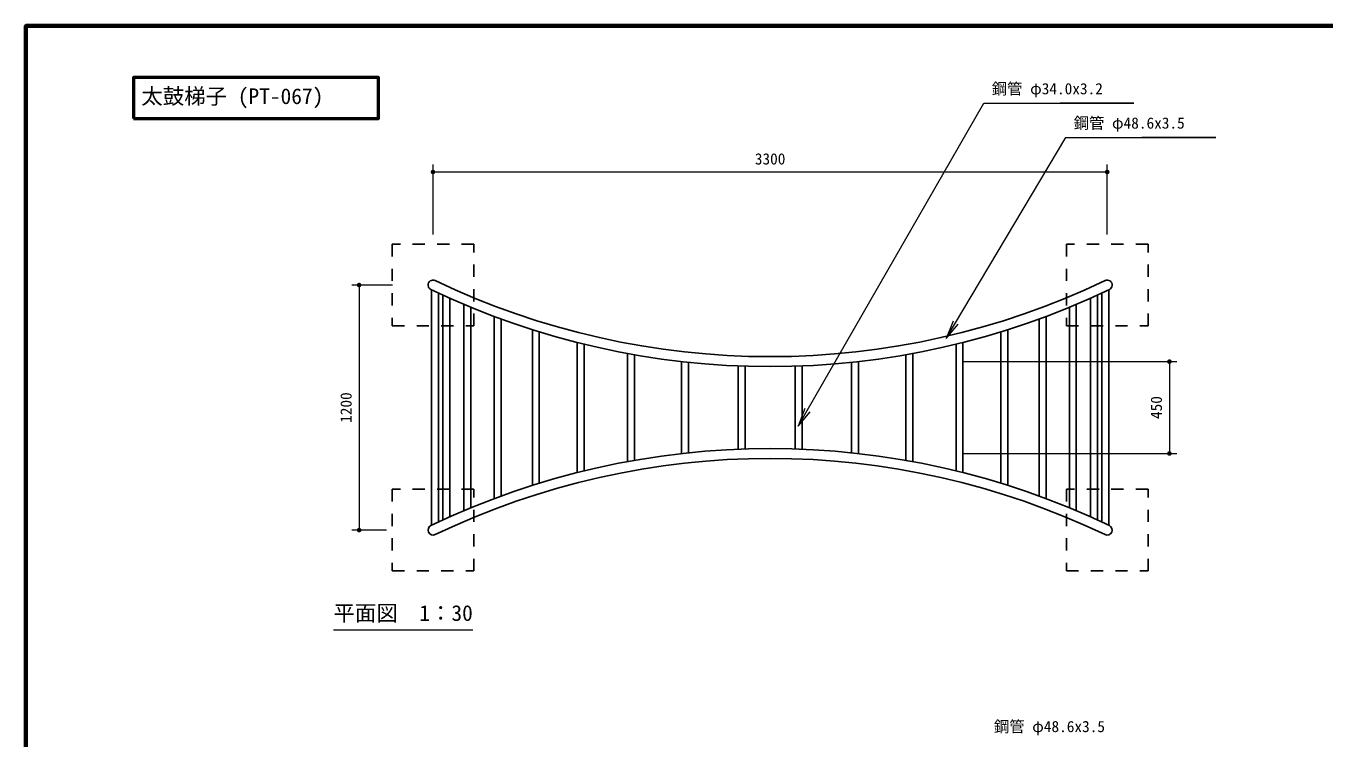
# Model space of a CAD drawing. Units: millimetres at full size, sheet at 1:30. Extents: x 450 to 12150, y 450 to 8460.
# Drawn here: x 450 to 6804, y 4973 to 8460 of the extents above; entities that cross this region are included whole.
import ezdxf
from ezdxf.enums import TextEntityAlignment as Align

# ---------------------------------------------------------------- set-up
doc = ezdxf.new("R2010")
doc.units = ezdxf.units.MM
doc.header["$LTSCALE"] = 30
doc.linetypes.add('USER1', pattern=[4, 2, -2])
for name, color, linetype, lineweight in [('D-STR-DIM\u3000寸法線、寸法値', 7, 'Continuous', 13), ('D-STR-HTXT\u3000旗上げ', 7, 'Continuous', 13), ('D-STR-TXT\u3000文字列', 7, 'Continuous', 13), ('D-STR\u3000構造物外形線', 1, 'Continuous', 25), ('D-TTL', 7, 'Continuous', 70), ('D-TTL-FRAM\u3000タイトル枠、凡例図枠', 2, 'Continuous', 50)]:
    doc.layers.add(name, color=color, linetype=linetype, lineweight=lineweight)
doc.layers.add('D-TTL-TXT\u3000文字列', color=7, linetype='Continuous')
doc.styles.add('ＭＳ ゴシック', font='')
doc.styles.get('ＭＳ ゴシック').set_extended_font_data('MS Gothic')

# ---------------------------------------------------------------- blocks, each defined once
blk = doc.blocks.new('filled_dot')
at = {"color": 0, "linetype": 'Continuous', "lineweight": -2, "const_width": 1.25}
blk.add_lwpolyline([(-0.625, 0, 1), (0.625, 0, 1)], format="xyb", close=True, dxfattribs=at)
blk = doc.blocks.new('open_arrow')
at = {"color": 0, "linetype": 'Continuous', "lineweight": -2}
blk.add_lwpolyline([(7.5, 1.25), (0, 0), (7.5, -1.25)], dxfattribs=at)

msp = doc.modelspace()

# ---------------------------------------------------------------- linework, layer by layer
at = {"layer": 'D-STR-DIM\u3000寸法線、寸法値'}
for p, q in [((2442.45, 7439.26), (2442.45, 7780.85)), ((5742.45, 7439.26), (5742.45, 7780.85)), ((2442.45, 7744.85), (5742.45, 7744.85)), ((2244.45, 7191.26), (2044.8, 7191.26)), ((2080.8, 7191.26), (2080.8, 5991.26)), ((5036.35, 6816.26), (6082.77, 6816.26)), ((6046.77, 6816.26), (6046.77, 6366.26)), ((5036.35, 6366.26), (6082.77, 6366.26)), ((2214.45, 5991.26), (2044.8, 5991.26))]:
    msp.add_line(p, q, dxfattribs=at)
at = {"layer": 'D-STR-HTXT\u3000旗上げ'}
for points in [[(4230.33, 6500.41), (5138.99, 8082.09), (5150.99, 8082.09), (5873.02, 8082.09), (5512, 8082.09)], [(4954.82, 6929.7), (5539.69, 7914.02), (5551.69, 7914.02), (6273.34, 7914.02), (5912.51, 7914.02)]]:
    msp.add_lwpolyline(points, dxfattribs=at)
at = {"layer": 'D-STR-TXT\u3000文字列'}
msp.add_line((1954.68, 5502.58), (2637.18, 5502.58), dxfattribs=at)
at = {"layer": 'D-STR\u3000構造物外形線'}
for p, q in [((2434.74, 6014.51), (2434.74, 7168.01)), ((2468.72, 6030.56), (2468.72, 7151.96)), ((2490.25, 6040.52), (2490.25, 7142)), ((2524.25, 6055.92), (2524.25, 7126.6)), ((5660.66, 6055.92), (5660.66, 7126.6)), ((5694.66, 6040.52), (5694.66, 7142)), ((5716.19, 6030.56), (5716.19, 7151.96)), ((5750.17, 6014.51), (5750.17, 7168.01)), ((2593.82, 6086.2), (2593.82, 7096.31)), ((2627.82, 6100.42), (2627.82, 7082.1)), ((5557.09, 6100.42), (5557.09, 7082.1)), ((5591.09, 6086.2), (5591.09, 7096.31)), ((2741.67, 6145.26), (2741.67, 7037.26)), ((2775.67, 6157.84), (2775.67, 7024.67)), ((5409.24, 6157.84), (5409.24, 7024.67)), ((5443.24, 6145.26), (5443.24, 7037.26)), ((2928.63, 6210.03), (2928.63, 6972.48)), ((2962.63, 6220.67), (2962.63, 6961.85)), ((5222.28, 6220.67), (5222.28, 6961.85)), ((5256.28, 6210.03), (5256.28, 6972.48)), ((3148.53, 6272.79), (3148.53, 6909.72)), ((3182.53, 6281.25), (3182.53, 6901.27)), ((5002.38, 6281.25), (5002.38, 6901.27)), ((5036.38, 6272.79), (5036.38, 6909.72)), ((3394.53, 6326.63), (3394.53, 6855.88)), ((3428.53, 6332.76), (3428.53, 6849.76)), ((3659.37, 6366.07), (3659.37, 6816.45)), ((3693.37, 6369.77), (3693.37, 6812.74)), ((4491.54, 6369.77), (4491.54, 6812.74)), ((4525.54, 6366.07), (4525.54, 6816.45)), ((4756.38, 6332.76), (4756.38, 6849.76)), ((4790.38, 6326.63), (4790.38, 6855.88)), ((3935.57, 6387.35), (3935.57, 6795.16)), ((3969.57, 6388.59), (3969.57, 6793.92)), ((4215.34, 6388.59), (4215.34, 6793.92)), ((4249.34, 6387.35), (4249.34, 6795.16))]:
    msp.add_line(p, q, dxfattribs=at)
at = {"layer": 'D-STR\u3000構造物外形線', "linetype": 'USER1'}
for points in [[(2642.45, 7391.26), (2242.45, 7391.26), (2242.45, 6991.26), (2642.45, 6991.26)], [(5942.45, 7391.26), (5542.45, 7391.26), (5542.45, 6991.26), (5942.45, 6991.26)], [(2642.45, 6191.26), (2242.45, 6191.26), (2242.45, 5791.26), (2642.45, 5791.26)], [(5942.45, 6191.26), (5542.45, 6191.26), (5542.45, 5791.26), (5942.45, 5791.26)]]:
    msp.add_lwpolyline(points, close=True, dxfattribs=at)
at = {"layer": 'D-STR\u3000構造物外形線'}
for centre, radius, start, end in [((2442.45, 7191.26), 24.3, 64.39147, 244.39147), ((4092.45, 10633.76), 3793.2, 244.39147, 295.60853), ((5742.45, 7191.26), 24.3, 295.60853, 115.60853), ((4092.45, 10633.76), 3841.8, 244.39147, 295.60853), ((4092.45, 2548.76), 3841.8, 64.39147, 115.60853), ((4092.45, 2548.76), 3793.2, 64.39147, 115.60853), ((2442.45, 5991.26), 24.3, 115.60853, 295.60853), ((5742.45, 5991.26), 24.3, 244.39147, 64.39147)]:
    msp.add_arc(centre, radius, start, end, dxfattribs=at)
at = {"layer": 'D-TTL'}
msp.add_lwpolyline([(450, 450), (450, 8460), (12150, 8460), (12150, 450)], close=True, dxfattribs=at)
at = {"layer": 'D-TTL-FRAM\u3000タイトル枠、凡例図枠'}
msp.add_lwpolyline([(976.01, 8006.75), (2176.01, 8006.75), (2176.01, 8206.75), (976.01, 8206.75)], close=True, dxfattribs=at)

# ---------------------------------------------------------------- block references
at = {"layer": 'D-STR-DIM\u3000寸法線、寸法値', "xscale": 9, "yscale": 9}
msp.add_blockref('filled_dot', (2442.45, 7744.85), dxfattribs=at)
for p, rotation in [((5742.45, 7744.85), 180), ((2080.8, 7191.26), 270), ((6046.77, 6816.26), 270), ((6046.77, 6366.26), 90), ((2080.8, 5991.26), 90)]:
    msp.add_blockref('filled_dot', p, dxfattribs=dict(at, rotation=rotation))
at = {"layer": 'D-STR-HTXT\u3000旗上げ', "xscale": 12, "yscale": 12}
for p, rotation in [((4954.82, 6929.7), 59.3), ((4230.33, 6500.41), 60.1)]:
    msp.add_blockref('open_arrow', p, dxfattribs=dict(at, rotation=rotation))

# ---------------------------------------------------------------- texts
at = {"layer": 'D-STR-DIM\u3000寸法線、寸法値', "style": 'ＭＳ ゴシック'}
msp.add_text('3300', height=54.99, dxfattribs=at).set_placement((4092.45, 7808.98), align=Align.MIDDLE_CENTER)
for s, p in [('1200', (2016.66, 6591.26)), ('450', (5982.64, 6591.26))]:
    msp.add_text(s, height=54.99, rotation=90, dxfattribs=at).set_placement(p, align=Align.MIDDLE_CENTER)
at = {"layer": 'D-STR-HTXT\u3000旗上げ', "style": 'ＭＳ ゴシック'}
for s, p in [('鋼管 φ34.0x3.2', (5177.62, 8108.72)), ('鋼管 φ48.6x3.5', (5578.32, 7940.66)), ('鋼管 φ48.6x3.5', (5187.92, 4985.47))]:
    msp.add_text(s, height=54.99, dxfattribs=at).set_placement(p, align=Align.BOTTOM_LEFT)
at = {"layer": 'D-STR-TXT\u3000文字列', "style": 'ＭＳ ゴシック'}
msp.add_text('平面図\u30001：30', height=76.98, dxfattribs=at).set_placement((2637.18, 5523.58), align=Align.BOTTOM_RIGHT)
at = {"layer": 'D-TTL-TXT\u3000文字列', "style": 'ＭＳ ゴシック'}
msp.add_text('太鼓梯子 (PT-067)', height=76.98, dxfattribs=at).set_placement((1014.4, 8054.42), align=Align.BOTTOM_LEFT)

doc.saveas('drawing.dxf')
